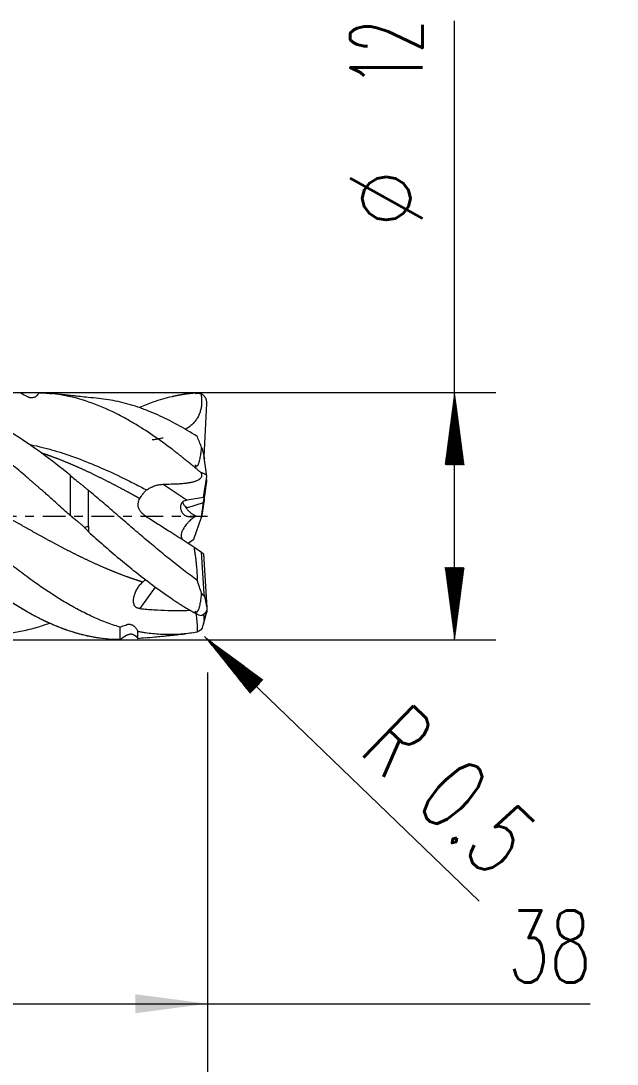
# Model space of a CAD drawing. Header units: millimetres. Extents: x -58 to 78, y -62 to 31.
# Drawn here: x 48.9 to 77.9, y -26.6 to 24.1 of the extents above; entities that cross this region are included whole.
import ezdxf

# ---------------------------------------------------------------- set-up
doc = ezdxf.new("R2010")
doc.units = ezdxf.units.MM
doc.linetypes.add('CENTER', pattern=[47.5, 22, -8.5, 8.5, -8.5])
for name, color, linetype in [('1', 4, 'Continuous'), ('2', 7, 'Continuous'), ('SK2', 7, 'Continuous'), ('SK4', 2, 'CENTER')]:
    doc.layers.add(name, color=color, linetype=linetype)
doc.styles.add('iso_b_vert', font='simplex.shx')
doc.dimstyles.get("Standard").update_dxf_attribs({"dimtxt": 0.18, "dimasz": 0.18, "dimexe": 0.18, "dimexo": 0.0625, "dimgap": 0.09, "dimtad": 1, "dimzin": 0, "dimdsep": 52, "dimtxsty": 'Standard', "dimcen": 0.09, "dimadec": 0, "dimazin": 0, "dimtfac": 1, "dimtdec": 4, "dimtofl": 0, "dimtmove": 0, "dimatfit": 3, "dimfxl": 1, "dimtolj": 1, "dimtzin": 0, "dimarcsym": 0})

# ---------------------------------------------------------------- blocks, each defined once
blk = doc.blocks.new('_U0')
at = {"layer": 'SK2', "lineweight": 13}
for p, q in [((0, -1.5875), (0, -47.181455)), ((58, -7.6375), (58, -47.181455)), ((58, -45.181455), (0, -45.181455))]:
    blk.add_line(p, q, dxfattribs=at)
at = {"layer": 'SK2', "lineweight": 18}
for points in [[(0, -45.181455), (3.499998, -44.720671), (3.500002, -45.642239)], [(58, -45.181455), (54.500002, -45.642239), (54.499998, -44.720671)]]:
    blk.add_solid(points, dxfattribs=at)
at = {"layer": 'SK2', "lineweight": 18, "insert": (27.095034, -44.148822), "char_height": 3.5, "attachment_point": 7, "line_spacing_factor": 1.084337, "style": 'iso_b_vert'}
blk.add_mtext('\\W0.6740;58', dxfattribs=at)
blk = doc.blocks.new('_U1')
at = {"layer": '2', "lineweight": 13}
for p, q in [((20, -7.6375), (20, -25.681455)), ((58, -7.6375), (58, -25.681455)), ((20, -23.681455), (76.585881, -23.681455))]:
    blk.add_line(p, q, dxfattribs=at)
at = {"layer": '2', "lineweight": 18}
for points in [[(20, -23.681455), (23.499998, -23.220671), (23.500002, -24.142239)], [(58, -23.681455), (54.500002, -24.142239), (54.499998, -23.220671)]]:
    blk.add_solid(points, dxfattribs=at)
at = {"layer": '2', "lineweight": 18, "insert": (72.590449, -22.648822), "char_height": 3.5, "attachment_point": 7, "line_spacing_factor": 1.084337, "style": 'iso_b_vert'}
blk.add_mtext('\\W0.6740;38', dxfattribs=at)
blk = doc.blocks.new('_U2')
at = {"layer": 'SK2', "lineweight": 13}
for p, q in [((3.997679, -7.2875), (3.997679, -40.181455)), ((58, -7.6375), (58, -40.181455)), ((58, -38.181455), (3.997679, -38.181455))]:
    blk.add_line(p, q, dxfattribs=at)
at = {"layer": 'SK2', "lineweight": 18}
for points in [[(3.997679, -38.181455), (7.497677, -37.720671), (7.497681, -38.642239)], [(58, -38.181455), (54.500002, -38.642239), (54.499998, -37.720671)]]:
    blk.add_solid(points, dxfattribs=at)
at = {"layer": 'SK2', "lineweight": 18, "insert": (28.909607, -37.148822), "char_height": 3.5, "attachment_point": 7, "line_spacing_factor": 1.084337, "style": 'iso_b_vert'}
blk.add_mtext('\\W0.7167;54', dxfattribs=at)

msp = doc.modelspace()

# ---------------------------------------------------------------- hatches: boundary and pattern name
at = {"layer": '2', "lineweight": 13}
h = msp.add_hatch(dxfattribs=at)
h.set_pattern_fill('ANSI31', color=256, scale=0.0062, style=0)
h.paths.add_polyline_path([(70, 6), (70.461, 2.5), (69.539, 2.5)])
h = msp.add_hatch(dxfattribs=at)
h.set_pattern_fill('ANSI31', color=256, scale=0.0062, style=0)
h.paths.add_polyline_path([(70, -6), (69.539, -2.5), (70.461, -2.5)])
at = {"layer": 'SK2', "lineweight": 13}
h = msp.add_hatch(dxfattribs=at)
h.set_pattern_fill('ANSI31', color=256, scale=0.0062, style=0)
h.paths.add_polyline_path([(57.86, -5.847), (60.7, -7.944), (60.061, -8.607)])

# ---------------------------------------------------------------- linework, layer by layer
at = {"layer": '1', "lineweight": 18}
for p, q in [((57.835, 2.886), (57.972, 5.468)), ((57.804, 0.656), (57.972, 1.73)), ((57.809, 0.91), (57.972, 1.924)), ((57.809, 0.91), (57.009, 0.781)), ((57.04, 0.413), (57.804, 0.656)), ((57.845, 0.77), (57.717, -0.046)), ((57.717, -0.046), (57.804, 0.656)), ((57.345, -1.124), (57.717, -0.046)), ((57.345, -1.493), (57.717, -1.754)), ((57.717, -1.754), (57.804, -1.827)), ((57.845, -3.767), (57.717, -1.754)), ((57.804, -1.827), (57.972, -4.452)), ((57.968, -4.499), (57.972, -4.569)), ((57.845, -4.968), (57.831, -4.746))]:
    msp.add_line(p, q, dxfattribs=at)
at = {"layer": '1', "lineweight": 13}
for p, q in [((55.855, 1.546), (57.009, 0.781)), ((56.925, 0.47), (57.04, 0.413)), ((55.466, -3.456), (54.718, -4.491))]:
    msp.add_line(p, q, dxfattribs=at)
at = {"layer": '1', "lineweight": 18}
msp.add_ellipse((57.24, -0.329), major_axis=(0.278, -1.1), ratio=0.693294, start_param=3.080091, end_param=-3.053597, dxfattribs=at)
for points, degree, knots in [([(51.341, 1.985), (50.874, 2.363), (50.412, 2.723), (49.49, 3.398), (49.029, 3.713), (48.449, 4.073), (48.333, 4.143), (48.158, 4.246), (48.1, 4.28), (47.983, 4.347), (47.925, 4.38), (47.633, 4.541), (47.401, 4.662), (46.938, 4.885), (46.707, 4.988), (46.246, 5.174), (46.016, 5.258), (45.67, 5.37), (45.554, 5.405), (45.323, 5.47), (45.207, 5.501), (44.975, 5.556), (44.859, 5.582), (44.684, 5.616), (44.626, 5.627), (44.509, 5.647), (44.451, 5.657), (44.276, 5.683), (44.159, 5.698), (44.028, 5.712), (44.013, 5.713), (43.998, 5.715)], 3, [0, 0, 0, 0, 0.1893, 0.1893, 0.3786, 0.3786, 0.425925, 0.425925, 0.449587, 0.449587, 0.47325, 0.47325, 0.567899, 0.567899, 0.662549, 0.662549, 0.757199, 0.757199, 0.804524, 0.804524, 0.851849, 0.851849, 0.899174, 0.899174, 0.922837, 0.922837, 0.946499, 0.946499, 0.993824, 0.993824, 1, 1, 1, 1]), ([(49.616, 5.785), (49.589, 5.772), (49.56, 5.762), (49.517, 5.752), (49.503, 5.749), (49.474, 5.745), (49.459, 5.745), (49.429, 5.745), (49.414, 5.746), (49.385, 5.75), (49.356, 5.756), (49.328, 5.766), (49.307, 5.776), (49.3, 5.779), (49.286, 5.787), (49.279, 5.79), (49.162, 5.853), (49.051, 5.912), (48.941, 5.968)], 3, [0, 0, 0, 0, 0.125, 0.125, 0.1875, 0.1875, 0.25, 0.25, 0.3125, 0.3125, 0.375, 0.4375, 0.4375, 0.46875, 0.46875, 0.5, 0.5, 1, 1, 1, 1]), ([(49.616, 5.785), (49.637, 5.796), (49.658, 5.808), (49.697, 5.836), (49.715, 5.851), (49.742, 5.878), (49.75, 5.887), (49.766, 5.907), (49.774, 5.917), (49.796, 5.949), (49.809, 5.972), (49.819, 5.997)], 3, [0, 0, 0, 0, 0.25, 0.25, 0.5, 0.5, 0.625, 0.625, 0.75, 0.75, 1, 1, 1, 1]), ([(49.819, 5.997), (49.833, 5.997), (49.861, 5.996), (49.904, 5.995), (49.948, 5.993), (49.994, 5.991), (50.041, 5.988), (50.089, 5.986), (50.138, 5.982), (50.189, 5.979), (50.241, 5.975), (50.294, 5.97), (50.349, 5.965), (50.404, 5.959), (50.442, 5.955), (50.461, 5.953)], 3, [0, 0, 0, 0, 0.064934, 0.131867, 0.200797, 0.271726, 0.344653, 0.419578, 0.496501, 0.575422, 0.656341, 0.739259, 0.824174, 0.911088, 1, 1, 1, 1]), ([(52.733, 5.714), (52.557, 5.731), (52.255, 5.762), (51.873, 5.802), (51.607, 5.83), (51.388, 5.853), (51.149, 5.879), (50.819, 5.914), (50.57, 5.941), (50.419, 5.958)], 3, [0, 0, 0, 0, 0.227808, 0.391989, 0.494902, 0.572724, 0.676602, 0.804628, 1, 1, 1, 1]), ([(53.696, 4.915), (53.265, 5.138), (52.835, 5.329), (51.973, 5.643), (51.542, 5.766), (51.112, 5.852)], 3, [0, 0, 0, 0, 0.5, 0.5, 1, 1, 1, 1]), ([(57.501, 3.866), (57.18, 4.072), (56.861, 4.263), (56.224, 4.613), (55.905, 4.773), (55.426, 4.987), (55.266, 5.055), (55.025, 5.15), (54.905, 5.195), (54.784, 5.239), (54.703, 5.267), (54.663, 5.281), (54.461, 5.349), (54.3, 5.399), (53.98, 5.489), (53.82, 5.529), (53.346, 5.633), (53.033, 5.684), (52.719, 5.715)], 3, [0, 0, 0, 0, 0.200622, 0.200622, 0.401244, 0.401244, 0.501555, 0.501555, 0.55171, 0.576788, 0.576788, 0.601866, 0.601866, 0.702177, 0.702177, 0.802488, 0.802488, 1, 1, 1, 1]), ([(56.283, 5.802), (55.972, 5.731), (55.661, 5.64), (55.133, 5.456), (54.917, 5.372), (54.7, 5.279)], 3, [0, 0, 0, 0, 0.589536, 0.589536, 1, 1, 1, 1]), ([(57.422, 5.977), (57.414, 5.977), (57.398, 5.975), (57.373, 5.973), (57.347, 5.971), (57.322, 5.969), (57.295, 5.966), (57.268, 5.964), (57.241, 5.961), (57.213, 5.958), (57.185, 5.955), (57.156, 5.952), (57.127, 5.948), (57.097, 5.945), (57.067, 5.941), (57.037, 5.937), (57.006, 5.933), (56.974, 5.929), (56.942, 5.924), (56.909, 5.92), (56.876, 5.915), (56.843, 5.91), (56.809, 5.904), (56.774, 5.899), (56.739, 5.893), (56.704, 5.887), (56.668, 5.881), (56.632, 5.874), (56.595, 5.867), (56.557, 5.86), (56.52, 5.853), (56.481, 5.845), (56.443, 5.837), (56.403, 5.829), (56.364, 5.82), (56.323, 5.811), (56.297, 5.805), (56.283, 5.802)], 3, [0, 0, 0, 0, 0.02145, 0.043319, 0.065606, 0.088313, 0.111438, 0.134983, 0.158946, 0.183328, 0.208129, 0.233349, 0.258988, 0.285046, 0.311523, 0.338418, 0.365733, 0.393467, 0.421619, 0.45019, 0.479181, 0.50859, 0.538418, 0.568665, 0.599331, 0.630416, 0.66192, 0.693843, 0.726184, 0.758945, 0.792125, 0.825723, 0.859741, 0.894177, 0.929032, 0.964307, 1, 1, 1, 1]), ([(57.69, 5.943), (57.7, 5.878), (57.707, 5.812), (57.716, 5.679), (57.718, 5.613), (57.716, 5.513), (57.715, 5.48), (57.711, 5.413), (57.707, 5.38), (57.695, 5.281), (57.683, 5.215), (57.651, 5.087), (57.631, 5.024), (57.599, 4.946), (57.593, 4.931), (57.579, 4.9), (57.558, 4.855), (57.503, 4.753), (57.447, 4.671), (57.385, 4.593), (57.364, 4.568), (57.319, 4.518), (57.296, 4.494), (57.224, 4.424), (57.174, 4.381), (57.07, 4.3), (57.016, 4.262), (56.951, 4.221), (56.942, 4.215), (56.933, 4.209)], 3, [0, 0, 0, 0, 0.098403, 0.098403, 0.196807, 0.196807, 0.246009, 0.246009, 0.29521, 0.29521, 0.393614, 0.393614, 0.492017, 0.492017, 0.516618, 0.516618, 0.541219, 0.590421, 0.688824, 0.688824, 0.738026, 0.738026, 0.787227, 0.787227, 0.885631, 0.885631, 0.984034, 0.984034, 1, 1, 1, 1]), ([(57.422, 5.964), (57.425, 5.964), (57.427, 5.964), (57.431, 5.965), (57.434, 5.965), (57.44, 5.966), (57.444, 5.966), (57.448, 5.967)], 3, [0, 0, 0, 0, 0.267418, 0.267418, 0.534836, 0.534836, 1, 1, 1, 1]), ([(57.448, 5.967), (57.489, 5.971), (57.529, 5.972), (57.61, 5.965), (57.65, 5.957), (57.69, 5.943)], 3, [0, 0, 0, 0, 0.5, 0.5, 1, 1, 1, 1]), ([(57.973, 5.485), (57.974, 5.533), (57.968, 5.58), (57.952, 5.638), (57.949, 5.649), (57.941, 5.671), (57.936, 5.682), (57.922, 5.715), (57.911, 5.736), (57.887, 5.776), (57.872, 5.796), (57.842, 5.832), (57.826, 5.849), (57.799, 5.873), (57.79, 5.88), (57.772, 5.895), (57.762, 5.902), (57.732, 5.922), (57.712, 5.933), (57.69, 5.943)], 3, [0, 0, 0, 0, 0.25, 0.25, 0.3125, 0.3125, 0.375, 0.375, 0.5, 0.5, 0.625, 0.625, 0.75, 0.75, 0.8125, 0.8125, 0.875, 0.875, 1, 1, 1, 1]), ([(50.461, 0.817), (50.432, 0.842), (50.375, 0.893), (50.292, 0.967), (50.211, 1.039), (50.133, 1.108), (50.058, 1.174), (49.987, 1.237), (49.918, 1.298), (49.852, 1.355), (49.79, 1.41), (49.73, 1.463), (49.673, 1.512), (49.619, 1.559), (49.568, 1.603), (49.521, 1.644), (49.476, 1.683), (49.434, 1.719), (49.395, 1.753), (49.36, 1.783), (49.327, 1.812), (49.297, 1.837), (49.27, 1.86), (49.246, 1.881), (49.226, 1.898), (49.208, 1.914), (49.193, 1.926), (49.181, 1.936), (49.172, 1.944), (49.166, 1.949), (49.055, 2.044), (48.836, 2.229), (48.509, 2.5), (48.182, 2.764), (47.949, 2.948), (47.81, 3.056), (47.766, 3.09), (47.721, 3.125), (47.676, 3.159), (47.631, 3.193), (47.586, 3.227), (47.541, 3.261), (47.497, 3.295), (47.452, 3.329), (47.407, 3.362), (47.362, 3.396), (47.317, 3.429), (47.272, 3.462), (47.228, 3.495), (47.183, 3.528), (47.138, 3.56), (47.093, 3.593), (47.048, 3.625), (47.003, 3.657), (46.959, 3.689), (46.914, 3.721), (46.869, 3.752), (46.824, 3.784), (46.779, 3.815), (46.734, 3.846), (46.69, 3.877), (46.645, 3.908), (46.6, 3.938), (46.555, 3.968), (46.51, 3.999), (46.465, 4.029), (46.42, 4.058), (46.376, 4.088), (46.331, 4.118), (46.286, 4.147), (46.241, 4.176), (46.196, 4.205), (46.151, 4.233), (46.107, 4.262), (46.062, 4.29), (46.017, 4.318), (45.972, 4.346), (45.927, 4.374), (45.882, 4.402), (45.838, 4.429), (45.793, 4.456), (45.748, 4.483), (45.703, 4.51), (45.658, 4.536), (45.613, 4.563), (45.569, 4.589), (45.524, 4.615), (45.479, 4.64), (45.434, 4.666), (45.389, 4.691), (45.344, 4.716), (45.3, 4.741), (45.27, 4.757), (45.255, 4.766)], 3, [0, 0, 0, 0, 0.016654, 0.032732, 0.048235, 0.063163, 0.077516, 0.091293, 0.104495, 0.117122, 0.129174, 0.14065, 0.151551, 0.161877, 0.171628, 0.180803, 0.189403, 0.197428, 0.204878, 0.211752, 0.218052, 0.223776, 0.228924, 0.233498, 0.237496, 0.240919, 0.243767, 0.24604, 0.247737, 0.248859, 0.249406, 0.312198, 0.374978, 0.437746, 0.500501, 0.509113, 0.517724, 0.526336, 0.534948, 0.543559, 0.552171, 0.560782, 0.569394, 0.578006, 0.586617, 0.595229, 0.603841, 0.612453, 0.621064, 0.629676, 0.638288, 0.6469, 0.655511, 0.664123, 0.672735, 0.681347, 0.689959, 0.698571, 0.707183, 0.715795, 0.724407, 0.733019, 0.741631, 0.750243, 0.758855, 0.767467, 0.776079, 0.784691, 0.793303, 0.801915, 0.810527, 0.81914, 0.827752, 0.836364, 0.844976, 0.853589, 0.862201, 0.870813, 0.879425, 0.888038, 0.89665, 0.905262, 0.913875, 0.922487, 0.9311, 0.939712, 0.948325, 0.956937, 0.96555, 0.974162, 0.982775, 0.991387, 1, 1, 1, 1]), ([(56.283, 3.247), (55.972, 3.483), (55.661, 3.707), (55.039, 4.132), (54.728, 4.331), (54.417, 4.515)], 3, [0, 0, 0, 0, 0.5, 0.5, 1, 1, 1, 1]), ([(55.312, 3.718), (55.319, 3.718), (55.326, 3.719), (55.349, 3.72), (55.394, 3.724), (55.44, 3.73), (55.534, 3.744), (55.597, 3.755), (55.726, 3.781), (55.79, 3.795), (55.855, 3.809)], 3, [0, 0, 0, 0, 0.041123, 0.041123, 0.128294, 0.302635, 0.302635, 0.651318, 0.651318, 1, 1, 1, 1]), ([(41.869, 3.093), (41.925, 3.074), (42.054, 3.031), (42.256, 2.961), (42.566, 2.848), (42.986, 2.685), (43.422, 2.503), (43.895, 2.294), (44.367, 2.073), (44.84, 1.842), (45.276, 1.621), (45.748, 1.373), (46.221, 1.118), (46.693, 0.858), (47.166, 0.593), (47.638, 0.326), (48.111, 0.056), (48.547, -0.192), (49.019, -0.461), (49.492, -0.727), (49.964, -0.99), (50.4, -1.228), (50.873, -1.48), (51.345, -1.724), (51.781, -1.942), (52.254, -2.169), (52.763, -2.401), (53.235, -2.604), (53.671, -2.78), (54.106, -2.942), (54.432, -3.055), (54.649, -3.126), (54.793, -3.171), (54.864, -3.193)], 5, [0, 0, 0, 0, 0, 0, 0.02165, 0.049617, 0.077585, 0.119536, 0.161488, 0.189456, 0.231407, 0.259375, 0.301326, 0.329294, 0.371245, 0.413197, 0.441165, 0.483116, 0.511084, 0.553035, 0.581003, 0.622954, 0.664906, 0.692873, 0.720841, 0.762793, 0.804744, 0.832712, 0.874663, 0.916615, 0.944582, 0.97255, 1, 1, 1, 1, 1, 1]), ([(49.357, 3.485), (49.383, 3.48), (49.409, 3.475), (49.622, 3.43), (49.81, 3.387), (50.093, 3.316), (50.187, 3.291), (50.375, 3.239), (50.469, 3.213), (51.313, 2.965), (52.054, 2.687), (53.169, 2.203), (53.541, 2.03), (54.101, 1.757), (54.381, 1.617), (54.663, 1.472), (54.852, 1.374), (54.946, 1.325), (55.04, 1.275)], 3, [0, 0, 0, 0, 0.013612, 0.013612, 0.112251, 0.112251, 0.16157, 0.16157, 0.21089, 0.21089, 0.605445, 0.605445, 0.802722, 0.802722, 0.901361, 0.950681, 0.950681, 1, 1, 1, 1]), ([(49.919, 3.085), (49.928, 3.082), (50.046, 3.042), (50.237, 2.977), (50.5, 2.882), (50.873, 2.74), (51.345, 2.546), (51.781, 2.356), (52.254, 2.139), (52.763, 1.893), (53.235, 1.655), (53.671, 1.427), (54.077, 1.209), (54.374, 1.047), (54.561, 0.944), (54.676, 0.88), (54.718, 0.857)], 5, [0, 0, 0, 0, 0, 0, 0.009454, 0.123044, 0.198771, 0.274497, 0.388087, 0.501677, 0.577404, 0.690994, 0.804584, 0.88031, 0.956037, 1, 1, 1, 1, 1, 1]), ([(57.422, 2.341), (57.414, 2.348), (57.398, 2.361), (57.373, 2.382), (57.347, 2.403), (57.322, 2.424), (57.295, 2.446), (57.268, 2.468), (57.241, 2.49), (57.213, 2.513), (57.185, 2.536), (57.156, 2.56), (57.127, 2.584), (57.097, 2.608), (57.067, 2.632), (57.037, 2.657), (57.006, 2.682), (56.974, 2.707), (56.942, 2.733), (56.909, 2.759), (56.876, 2.786), (56.843, 2.812), (56.809, 2.839), (56.774, 2.867), (56.739, 2.894), (56.704, 2.922), (56.668, 2.95), (56.632, 2.979), (56.595, 3.007), (56.557, 3.037), (56.52, 3.066), (56.481, 3.095), (56.443, 3.125), (56.403, 3.155), (56.364, 3.186), (56.323, 3.216), (56.297, 3.237), (56.283, 3.247)], 3, [0, 0, 0, 0, 0.02145, 0.043319, 0.065606, 0.088313, 0.111438, 0.134983, 0.158946, 0.183328, 0.208129, 0.233349, 0.258988, 0.285046, 0.311523, 0.338418, 0.365733, 0.393467, 0.421619, 0.45019, 0.479181, 0.50859, 0.538418, 0.568665, 0.599331, 0.630416, 0.66192, 0.693843, 0.726184, 0.758945, 0.792125, 0.825723, 0.859741, 0.894177, 0.929032, 0.964307, 1, 1, 1, 1]), ([(57.427, 2.464), (57.432, 2.459), (57.437, 2.455), (57.447, 2.448), (57.452, 2.444), (57.464, 2.438), (57.47, 2.436), (57.48, 2.435), (57.484, 2.435), (57.49, 2.435), (57.493, 2.436), (57.502, 2.439), (57.508, 2.442), (57.518, 2.449), (57.522, 2.453), (57.53, 2.461), (57.533, 2.466), (57.539, 2.475), (57.542, 2.48), (57.551, 2.495), (57.556, 2.505), (57.565, 2.525), (57.569, 2.535), (57.581, 2.566), (57.587, 2.586), (57.6, 2.628), (57.606, 2.649), (57.617, 2.69), (57.622, 2.711), (57.636, 2.773), (57.644, 2.815), (57.668, 2.938), (57.681, 3.019), (57.702, 3.178), (57.71, 3.257), (57.716, 3.334)], 3, [0, 0, 0, 0, 0.015625, 0.015625, 0.03125, 0.03125, 0.046875, 0.046875, 0.054687, 0.054687, 0.0625, 0.0625, 0.078125, 0.078125, 0.09375, 0.09375, 0.109375, 0.109375, 0.125, 0.125, 0.15625, 0.15625, 0.1875, 0.1875, 0.25, 0.25, 0.3125, 0.3125, 0.375, 0.375, 0.5, 0.5, 0.75, 0.75, 1, 1, 1, 1]), ([(57.716, 3.334), (57.729, 3.289), (57.742, 3.243), (57.767, 3.152), (57.78, 3.107), (57.798, 3.037), (57.804, 3.014), (57.813, 2.979), (57.816, 2.967), (57.822, 2.944), (57.825, 2.933), (57.83, 2.909), (57.833, 2.898), (57.838, 2.875), (57.84, 2.864), (57.843, 2.848), (57.844, 2.842), (57.846, 2.832), (57.847, 2.827), (57.848, 2.818), (57.849, 2.813), (57.85, 2.805), (57.85, 2.801), (57.85, 2.798)], 3, [0, 0, 0, 0, 0.25, 0.25, 0.5, 0.5, 0.625, 0.625, 0.6875, 0.6875, 0.75, 0.75, 0.8125, 0.8125, 0.875, 0.875, 0.90625, 0.90625, 0.9375, 0.9375, 0.96875, 0.96875, 1, 1, 1, 1]), ([(53.742, -5.388), (53.51, -5.318), (53.279, -5.238), (52.817, -5.06), (52.587, -4.962), (52.124, -4.748), (51.892, -4.631), (51.601, -4.475), (51.542, -4.443), (51.425, -4.378), (51.367, -4.345), (51.192, -4.245), (51.075, -4.176), (50.494, -3.825), (50.033, -3.516), (49.341, -3.019), (49.111, -2.847), (48.648, -2.494), (48.416, -2.312), (48.125, -2.078), (48.066, -2.031), (47.95, -1.936), (47.891, -1.889), (47.716, -1.745), (47.6, -1.649), (47.251, -1.359), (47.02, -1.164), (46.327, -0.574), (45.867, -0.176), (45.173, 0.423), (44.941, 0.623), (44.65, 0.872), (44.591, 0.922), (44.475, 1.021), (44.416, 1.071), (44.241, 1.219), (44.125, 1.317), (43.951, 1.463), (43.893, 1.511), (43.777, 1.607), (43.719, 1.655), (43.545, 1.798), (43.43, 1.893), (43.084, 2.173), (42.853, 2.357), (42.622, 2.536)], 3, [0, 0, 0, 0, 0.0625, 0.0625, 0.125, 0.125, 0.1875, 0.1875, 0.203125, 0.203125, 0.21875, 0.21875, 0.25, 0.25, 0.375, 0.375, 0.4375, 0.4375, 0.5, 0.5, 0.515625, 0.515625, 0.53125, 0.53125, 0.5625, 0.5625, 0.625, 0.625, 0.75, 0.75, 0.8125, 0.8125, 0.828125, 0.828125, 0.84375, 0.84375, 0.875, 0.875, 0.890625, 0.890625, 0.90625, 0.90625, 0.9375, 0.9375, 1, 1, 1, 1]), ([(57.69, 2.106), (57.7, 2.083), (57.707, 2.061), (57.716, 2.016), (57.718, 1.993), (57.716, 1.96), (57.715, 1.949), (57.711, 1.927), (57.707, 1.916), (57.695, 1.884), (57.683, 1.864), (57.651, 1.823), (57.631, 1.804), (57.599, 1.781), (57.593, 1.776), (57.579, 1.767), (57.558, 1.754), (57.503, 1.724), (57.447, 1.701), (57.385, 1.681), (57.364, 1.674), (57.319, 1.661), (57.296, 1.655), (57.224, 1.638), (57.174, 1.627), (57.07, 1.609), (57.016, 1.601), (56.904, 1.586), (56.847, 1.58), (56.729, 1.569), (56.669, 1.565), (56.487, 1.553), (56.364, 1.549), (56.112, 1.544), (55.985, 1.544), (55.855, 1.546)], 3, [0, 0, 0, 0, 0.0625, 0.0625, 0.125, 0.125, 0.15625, 0.15625, 0.1875, 0.1875, 0.25, 0.25, 0.3125, 0.3125, 0.328125, 0.328125, 0.34375, 0.375, 0.4375, 0.4375, 0.46875, 0.46875, 0.5, 0.5, 0.5625, 0.5625, 0.625, 0.625, 0.6875, 0.6875, 0.75, 0.75, 0.875, 0.875, 1, 1, 1, 1]), ([(57.401, 2.488), (57.403, 2.486), (57.406, 2.484), (57.41, 2.48), (57.412, 2.478), (57.419, 2.472), (57.423, 2.468), (57.427, 2.464)], 3, [0, 0, 0, 0, 0.250958, 0.250958, 0.501915, 0.501915, 1, 1, 1, 1]), ([(57.422, 2.338), (57.425, 2.336), (57.427, 2.334), (57.431, 2.33), (57.434, 2.328), (57.44, 2.323), (57.444, 2.32), (57.448, 2.317)], 3, [0, 0, 0, 0, 0.267418, 0.267418, 0.534836, 0.534836, 1, 1, 1, 1]), ([(57.448, 2.317), (57.489, 2.283), (57.529, 2.249), (57.61, 2.179), (57.65, 2.143), (57.69, 2.106)], 3, [0, 0, 0, 0, 0.5, 0.5, 1, 1, 1, 1]), ([(57.973, 1.93), (57.974, 1.945), (57.968, 1.962), (57.952, 1.982), (57.949, 1.986), (57.941, 1.994), (57.936, 1.998), (57.922, 2.01), (57.911, 2.018), (57.887, 2.034), (57.872, 2.042), (57.842, 2.056), (57.826, 2.063), (57.799, 2.073), (57.79, 2.077), (57.772, 2.083), (57.762, 2.086), (57.732, 2.095), (57.712, 2.101), (57.69, 2.106)], 3, [0, 0, 0, 0, 0.25, 0.25, 0.3125, 0.3125, 0.375, 0.375, 0.5, 0.5, 0.625, 0.625, 0.75, 0.75, 0.8125, 0.8125, 0.875, 0.875, 1, 1, 1, 1]), ([(51.341, 1.985), (51.418, 1.915), (51.496, 1.847), (51.613, 1.748), (51.653, 1.715), (51.697, 1.679), (51.702, 1.675), (51.712, 1.667), (51.727, 1.655), (51.743, 1.643), (51.774, 1.618), (51.795, 1.601), (51.828, 1.576), (51.839, 1.567), (51.86, 1.55), (51.871, 1.542), (51.902, 1.517), (51.923, 1.5), (51.953, 1.476), (51.963, 1.468), (51.982, 1.453), (51.992, 1.445), (52.021, 1.421), (52.039, 1.406), (52.074, 1.378), (52.091, 1.364), (52.123, 1.337), (52.139, 1.324), (52.167, 1.301), (52.18, 1.29), (52.198, 1.275), (52.203, 1.271), (52.213, 1.263), (52.218, 1.259), (52.223, 1.255)], 3, [0, 0, 0, 0, 0.25, 0.25, 0.375, 0.375, 0.390625, 0.390625, 0.40625, 0.4375, 0.4375, 0.5, 0.5, 0.53125, 0.53125, 0.5625, 0.5625, 0.625, 0.625, 0.65625, 0.65625, 0.6875, 0.6875, 0.75, 0.75, 0.8125, 0.8125, 0.875, 0.875, 0.9375, 0.9375, 0.96875, 0.96875, 1, 1, 1, 1]), ([(51.341, 1.985), (51.341, 1.831), (51.341, 1.675), (51.341, 1.436), (51.341, 1.356), (51.341, 1.194), (51.341, 1.112), (51.341, 0.866), (51.341, 0.701), (51.341, 0.366), (51.341, 0.198), (51.341, 0.027)], 3, [0, 0, 0, 0, 0.25, 0.25, 0.375, 0.375, 0.5, 0.5, 0.75, 0.75, 1, 1, 1, 1]), ([(55.04, 1.275), (55.098, 1.311), (55.16, 1.347), (55.241, 1.388), (55.258, 1.397), (55.291, 1.412), (55.341, 1.435), (55.392, 1.456), (55.461, 1.481), (55.496, 1.492), (55.549, 1.507), (55.567, 1.512), (55.603, 1.52), (55.621, 1.524), (55.711, 1.54), (55.783, 1.547), (55.855, 1.546)], 3, [0, 0, 0, 0, 0.25, 0.25, 0.3125, 0.3125, 0.375, 0.5, 0.5, 0.625, 0.625, 0.6875, 0.6875, 0.75, 0.75, 1, 1, 1, 1]), ([(57.973, 1.736), (57.974, 1.752), (57.968, 1.767), (57.954, 1.783), (57.953, 1.784), (57.951, 1.786)], 3, [0, 0, 0, 0, 0.899832, 0.899832, 1, 1, 1, 1]), ([(52.22, -0.483), (52.22, -0.335), (52.22, -0.187), (52.22, 0.034), (52.221, 0.107), (52.221, 0.254), (52.221, 0.327), (52.222, 0.69), (52.222, 0.975), (52.223, 1.255)], 3, [0, 0, 0, 0, 0.25, 0.25, 0.375, 0.375, 0.5, 0.5, 1, 1, 1, 1]), ([(57.501, -3.115), (57.28, -2.956), (57.061, -2.791), (56.622, -2.454), (56.403, -2.281), (55.964, -1.929), (55.745, -1.749), (55.305, -1.383), (55.085, -1.197), (54.752, -0.915), (54.641, -0.82), (54.42, -0.63), (54.309, -0.535), (53.978, -0.25), (53.758, -0.06), (53.319, 0.318), (53.1, 0.507), (52.662, 0.883), (52.442, 1.07), (52.223, 1.255)], 3, [0, 0, 0, 0, 0.125, 0.125, 0.25, 0.25, 0.375, 0.375, 0.5, 0.5, 0.5625, 0.5625, 0.625, 0.625, 0.75, 0.75, 0.875, 0.875, 1, 1, 1, 1]), ([(54.718, 0.857), (54.737, 0.892), (54.758, 0.927), (54.804, 0.997), (54.829, 1.032), (54.863, 1.077), (54.87, 1.086), (54.884, 1.103), (54.891, 1.112), (54.913, 1.139), (54.928, 1.156), (54.974, 1.208), (55.006, 1.242), (55.04, 1.275)], 3, [0, 0, 0, 0, 0.25, 0.25, 0.5, 0.5, 0.5625, 0.5625, 0.625, 0.625, 0.75, 0.75, 1, 1, 1, 1]), ([(55.024, -0.011), (54.982, 0.015), (54.942, 0.044), (54.885, 0.09), (54.866, 0.105), (54.84, 0.13), (54.831, 0.139), (54.814, 0.156), (54.806, 0.164), (54.765, 0.208), (54.737, 0.244), (54.702, 0.301), (54.691, 0.32), (54.672, 0.359), (54.656, 0.399), (54.646, 0.438), (54.64, 0.468), (54.638, 0.478), (54.635, 0.498), (54.634, 0.508), (54.631, 0.557), (54.633, 0.595), (54.642, 0.653), (54.646, 0.672), (54.655, 0.71), (54.661, 0.729), (54.681, 0.784), (54.698, 0.821), (54.718, 0.857)], 3, [0, 0, 0, 0, 0.125, 0.125, 0.1875, 0.1875, 0.21875, 0.21875, 0.25, 0.25, 0.375, 0.375, 0.4375, 0.4375, 0.5, 0.5625, 0.5625, 0.59375, 0.59375, 0.625, 0.625, 0.75, 0.75, 0.8125, 0.8125, 0.875, 0.875, 1, 1, 1, 1]), ([(56.896, 0.75), (56.862, 0.737), (56.833, 0.72), (56.801, 0.694), (56.795, 0.689), (56.784, 0.678), (56.778, 0.672), (56.763, 0.655), (56.754, 0.643), (56.737, 0.618), (56.73, 0.605), (56.718, 0.579), (56.713, 0.565), (56.7, 0.524), (56.695, 0.497), (56.691, 0.442), (56.692, 0.414), (56.697, 0.373), (56.699, 0.36), (56.704, 0.333), (56.708, 0.32), (56.719, 0.281), (56.729, 0.256), (56.752, 0.209), (56.765, 0.186), (56.787, 0.153), (56.795, 0.143), (56.812, 0.123), (56.821, 0.113), (56.849, 0.085), (56.869, 0.068), (56.913, 0.038), (56.936, 0.025), (56.973, 0.009), (56.986, 0.004), (57.013, -0.004), (57.027, -0.008), (57.069, -0.018), (57.129, -0.026), (57.194, -0.027), (57.245, -0.025), (57.262, -0.023), (57.298, -0.02), (57.316, -0.018), (57.372, -0.012), (57.41, -0.006), (57.449, 0)], 3, [0, 0, 0, 0, 0.0625, 0.0625, 0.078125, 0.078125, 0.09375, 0.09375, 0.125, 0.125, 0.15625, 0.15625, 0.1875, 0.1875, 0.25, 0.25, 0.3125, 0.3125, 0.34375, 0.34375, 0.375, 0.375, 0.4375, 0.4375, 0.5, 0.5, 0.53125, 0.53125, 0.5625, 0.5625, 0.625, 0.625, 0.6875, 0.6875, 0.71875, 0.71875, 0.75, 0.75, 0.8125, 0.875, 0.875, 0.90625, 0.90625, 0.9375, 0.9375, 1, 1, 1, 1]), ([(57.449, 0), (57.429, 0.008), (57.409, 0.017), (57.37, 0.036), (57.35, 0.046), (57.293, 0.079), (57.221, 0.127), (57.154, 0.184), (57.106, 0.23), (57.09, 0.246), (57.059, 0.279), (57.044, 0.296), (57.001, 0.348), (56.974, 0.384), (56.923, 0.458), (56.898, 0.496), (56.864, 0.555), (56.854, 0.575), (56.833, 0.615), (56.823, 0.635), (56.81, 0.661), (56.808, 0.667), (56.805, 0.672)], 3, [0, 0, 0, 0, 0.069999, 0.069999, 0.139997, 0.139997, 0.279994, 0.419991, 0.419991, 0.48999, 0.48999, 0.559989, 0.559989, 0.699986, 0.699986, 0.839983, 0.839983, 0.909981, 0.909981, 0.97998, 0.97998, 1, 1, 1, 1]), ([(52.016, -0.535), (51.989, -0.508), (51.96, -0.483), (51.917, -0.444), (51.903, -0.431), (51.874, -0.406), (51.859, -0.393), (51.829, -0.367), (51.814, -0.355), (51.785, -0.33), (51.756, -0.306), (51.728, -0.283), (51.707, -0.267), (51.7, -0.261), (51.686, -0.25), (51.679, -0.245), (51.617, -0.195), (51.562, -0.151), (51.451, -0.063), (51.396, -0.018), (51.341, 0.027)], 3, [0, 0, 0, 0, 0.125, 0.125, 0.1875, 0.1875, 0.25, 0.25, 0.3125, 0.3125, 0.375, 0.4375, 0.4375, 0.46875, 0.46875, 0.5, 0.5, 0.75, 0.75, 1, 1, 1, 1]), ([(57.449, 0), (57.43, 0.008), (57.411, 0.017), (57.374, 0.034), (57.356, 0.043), (57.339, 0.052)], 3, [0, 0, 0, 0, 0.50813, 0.50813, 1, 1, 1, 1]), ([(55.024, -0.011), (55.218, -0.135), (55.412, -0.259), (55.8, -0.506), (55.993, -0.629), (56.574, -1), (56.96, -1.247), (57.345, -1.493)], 3, [0, 0, 0, 0, 0.25, 0.25, 0.5, 0.5, 1, 1, 1, 1]), ([(57.449, 0), (57.43, -0.01), (57.411, -0.021), (57.373, -0.043), (57.355, -0.055), (57.301, -0.092), (57.231, -0.143), (57.168, -0.2), (57.122, -0.243), (57.107, -0.258), (57.078, -0.288), (57.064, -0.303), (57.023, -0.348), (56.997, -0.379), (56.948, -0.439), (56.926, -0.469), (56.894, -0.514), (56.884, -0.529), (56.864, -0.558), (56.855, -0.573), (56.828, -0.617), (56.813, -0.645), (56.791, -0.687), (56.785, -0.701), (56.772, -0.729), (56.766, -0.743), (56.751, -0.785), (56.742, -0.811), (56.729, -0.864), (56.725, -0.891), (56.722, -0.943), (56.722, -0.969), (56.73, -1.021), (56.737, -1.046), (56.752, -1.084), (56.758, -1.097), (56.77, -1.117), (56.775, -1.125), (56.78, -1.133)], 3, [0, 0, 0, 0, 0.036194, 0.036194, 0.072388, 0.072388, 0.144775, 0.217163, 0.217163, 0.253357, 0.253357, 0.289551, 0.289551, 0.361939, 0.361939, 0.434326, 0.434326, 0.47052, 0.47052, 0.506714, 0.506714, 0.579102, 0.579102, 0.615296, 0.615296, 0.65149, 0.65149, 0.723877, 0.723877, 0.796265, 0.796265, 0.868653, 0.868653, 0.94104, 0.94104, 0.977234, 0.977234, 1, 1, 1, 1]), ([(52.016, -0.535), (52.037, -0.555), (52.058, -0.575), (52.097, -0.614), (52.116, -0.634), (52.142, -0.663), (52.15, -0.673), (52.166, -0.691), (52.174, -0.701), (52.196, -0.728), (52.209, -0.745), (52.219, -0.762)], 3, [0, 0, 0, 0, 0.25, 0.25, 0.5, 0.5, 0.625, 0.625, 0.75, 0.75, 1, 1, 1, 1]), ([(52.219, -0.762), (52.465, -0.982), (52.711, -1.2), (53.204, -1.631), (53.45, -1.843), (53.696, -2.052)], 3, [0, 0, 0, 0, 0.5, 0.5, 1, 1, 1, 1]), ([(57.051, -1.31), (57.053, -1.309), (57.054, -1.308), (57.152, -1.247), (57.249, -1.186), (57.345, -1.124)], 3, [0, 0, 0, 0, 0.015143, 0.015143, 1, 1, 1, 1]), ([(57.345, -1.493), (57.356, -1.568), (57.367, -1.641), (57.383, -1.752), (57.388, -1.788), (57.398, -1.862), (57.403, -1.898), (57.417, -2.007), (57.426, -2.079), (57.443, -2.222), (57.451, -2.292), (57.466, -2.431), (57.472, -2.5), (57.483, -2.634), (57.488, -2.699), (57.499, -2.889), (57.503, -3.007), (57.501, -3.115)], 3, [0, 0, 0, 0, 0.125, 0.125, 0.1875, 0.1875, 0.25, 0.25, 0.375, 0.375, 0.5, 0.5, 0.625, 0.625, 0.75, 0.75, 1, 1, 1, 1]), ([(50.461, -5.257), (50.432, -5.244), (50.375, -5.219), (50.292, -5.182), (50.211, -5.145), (50.133, -5.108), (50.058, -5.073), (49.987, -5.038), (49.918, -5.004), (49.852, -4.971), (49.79, -4.939), (49.73, -4.908), (49.673, -4.879), (49.619, -4.85), (49.568, -4.823), (49.521, -4.798), (49.476, -4.773), (49.434, -4.75), (49.395, -4.729), (49.36, -4.709), (49.327, -4.691), (49.297, -4.674), (49.27, -4.659), (49.246, -4.645), (49.226, -4.633), (49.208, -4.623), (49.193, -4.615), (49.181, -4.608), (49.172, -4.603), (49.166, -4.599), (49.055, -4.535), (48.836, -4.405), (48.509, -4.199), (48.182, -3.984), (47.949, -3.824), (47.81, -3.726), (47.766, -3.694), (47.721, -3.662), (47.676, -3.63), (47.631, -3.598), (47.586, -3.566), (47.541, -3.533), (47.497, -3.5), (47.452, -3.468), (47.407, -3.435), (47.362, -3.401), (47.317, -3.368), (47.272, -3.335), (47.228, -3.301), (47.183, -3.267), (47.138, -3.233), (47.093, -3.199), (47.048, -3.165), (47.003, -3.13), (46.959, -3.096), (46.914, -3.061), (46.869, -3.027), (46.824, -2.992), (46.779, -2.957), (46.734, -2.921), (46.69, -2.886), (46.645, -2.851), (46.6, -2.815), (46.555, -2.779), (46.51, -2.743), (46.465, -2.707), (46.42, -2.671), (46.376, -2.635), (46.331, -2.599), (46.286, -2.562), (46.241, -2.526), (46.196, -2.489), (46.151, -2.452), (46.107, -2.415), (46.062, -2.378), (46.017, -2.341), (45.972, -2.304), (45.927, -2.267), (45.882, -2.229), (45.838, -2.192), (45.793, -2.154), (45.748, -2.116), (45.703, -2.078), (45.658, -2.041), (45.613, -2.003), (45.569, -1.964), (45.524, -1.926), (45.479, -1.888), (45.434, -1.85), (45.389, -1.811), (45.344, -1.773), (45.3, -1.734), (45.27, -1.708), (45.255, -1.695)], 3, [0, 0, 0, 0, 0.016654, 0.032732, 0.048235, 0.063163, 0.077516, 0.091293, 0.104495, 0.117122, 0.129174, 0.14065, 0.151551, 0.161877, 0.171628, 0.180803, 0.189403, 0.197428, 0.204878, 0.211752, 0.218052, 0.223776, 0.228924, 0.233498, 0.237496, 0.240919, 0.243767, 0.24604, 0.247737, 0.248859, 0.249406, 0.312198, 0.374978, 0.437746, 0.500501, 0.509113, 0.517724, 0.526336, 0.534948, 0.543559, 0.552171, 0.560782, 0.569394, 0.578006, 0.586617, 0.595229, 0.603841, 0.612453, 0.621064, 0.629676, 0.638288, 0.6469, 0.655511, 0.664123, 0.672735, 0.681347, 0.689959, 0.698571, 0.707183, 0.715795, 0.724407, 0.733019, 0.741631, 0.750243, 0.758855, 0.767467, 0.776079, 0.784691, 0.793303, 0.801915, 0.810527, 0.81914, 0.827752, 0.836364, 0.844976, 0.853589, 0.862201, 0.870813, 0.879425, 0.888038, 0.89665, 0.905262, 0.913875, 0.922487, 0.9311, 0.939712, 0.948325, 0.956937, 0.96555, 0.974162, 0.982775, 0.991387, 1, 1, 1, 1]), ([(56.283, -4.033), (55.972, -3.826), (55.661, -3.605), (55.039, -3.142), (54.728, -2.899), (54.417, -2.648)], 3, [0, 0, 0, 0, 0.5, 0.5, 1, 1, 1, 1]), ([(54.718, -4.491), (54.687, -4.488), (54.657, -4.483), (54.614, -4.47), (54.6, -4.464), (54.572, -4.452), (54.545, -4.438), (54.521, -4.419), (54.504, -4.404), (54.499, -4.398), (54.488, -4.387), (54.473, -4.369), (54.456, -4.342), (54.446, -4.321), (54.44, -4.306), (54.437, -4.298), (54.423, -4.26), (54.416, -4.228), (54.41, -4.178), (54.409, -4.161), (54.408, -4.127), (54.408, -4.109), (54.41, -4.058), (54.414, -4.024), (54.424, -3.957), (54.432, -3.923), (54.445, -3.872), (54.449, -3.856), (54.459, -3.822), (54.465, -3.806), (54.482, -3.757), (54.494, -3.725), (54.535, -3.631), (54.567, -3.57), (54.62, -3.482), (54.639, -3.453), (54.679, -3.396), (54.7, -3.369), (54.766, -3.289), (54.813, -3.24), (54.864, -3.193)], 3, [0, 0, 0, 0, 0.0625, 0.0625, 0.09375, 0.09375, 0.125, 0.15625, 0.15625, 0.171875, 0.171875, 0.1875, 0.21875, 0.234375, 0.234375, 0.25, 0.25, 0.3125, 0.3125, 0.34375, 0.34375, 0.375, 0.375, 0.4375, 0.4375, 0.5, 0.5, 0.53125, 0.53125, 0.5625, 0.5625, 0.625, 0.625, 0.75, 0.75, 0.8125, 0.8125, 0.875, 0.875, 1, 1, 1, 1]), ([(54.864, -3.193), (54.897, -3.164), (54.931, -3.136), (54.976, -3.104), (54.986, -3.098), (54.996, -3.091)], 3, [0, 0, 0, 0, 0.781325, 0.781325, 1, 1, 1, 1]), ([(57.422, -4.73), (57.414, -4.726), (57.398, -4.716), (57.373, -4.703), (57.347, -4.688), (57.322, -4.674), (57.295, -4.659), (57.268, -4.644), (57.241, -4.628), (57.213, -4.612), (57.185, -4.596), (57.156, -4.579), (57.127, -4.562), (57.097, -4.545), (57.067, -4.527), (57.037, -4.509), (57.006, -4.49), (56.974, -4.471), (56.942, -4.452), (56.909, -4.432), (56.876, -4.412), (56.843, -4.392), (56.809, -4.371), (56.774, -4.349), (56.739, -4.328), (56.704, -4.306), (56.668, -4.283), (56.632, -4.26), (56.595, -4.237), (56.557, -4.213), (56.52, -4.188), (56.481, -4.164), (56.443, -4.138), (56.403, -4.113), (56.364, -4.087), (56.323, -4.06), (56.297, -4.042), (56.283, -4.033)], 3, [0, 0, 0, 0, 0.02145, 0.043319, 0.065606, 0.088313, 0.111438, 0.134983, 0.158946, 0.183328, 0.208129, 0.233349, 0.258988, 0.285046, 0.311523, 0.338418, 0.365733, 0.393467, 0.421619, 0.45019, 0.479181, 0.50859, 0.538418, 0.568665, 0.599331, 0.630416, 0.66192, 0.693843, 0.726184, 0.758945, 0.792125, 0.825723, 0.859741, 0.894177, 0.929032, 0.964307, 1, 1, 1, 1]), ([(57.427, -4.628), (57.432, -4.631), (57.437, -4.633), (57.447, -4.639), (57.452, -4.641), (57.464, -4.644), (57.47, -4.645), (57.48, -4.645), (57.484, -4.645), (57.49, -4.644), (57.493, -4.643), (57.502, -4.64), (57.508, -4.636), (57.518, -4.629), (57.522, -4.625), (57.53, -4.617), (57.533, -4.613), (57.539, -4.604), (57.542, -4.599), (57.551, -4.586), (57.556, -4.577), (57.565, -4.559), (57.569, -4.549), (57.581, -4.521), (57.587, -4.502), (57.6, -4.463), (57.606, -4.444), (57.617, -4.405), (57.622, -4.386), (57.636, -4.326), (57.644, -4.286), (57.668, -4.165), (57.681, -4.083), (57.702, -3.914), (57.71, -3.829), (57.716, -3.741)], 3, [0, 0, 0, 0, 0.015625, 0.015625, 0.03125, 0.03125, 0.046875, 0.046875, 0.054687, 0.054687, 0.0625, 0.0625, 0.078125, 0.078125, 0.09375, 0.09375, 0.109375, 0.109375, 0.125, 0.125, 0.15625, 0.15625, 0.1875, 0.1875, 0.25, 0.25, 0.3125, 0.3125, 0.375, 0.375, 0.5, 0.5, 0.75, 0.75, 1, 1, 1, 1]), ([(57.716, -3.741), (57.729, -3.761), (57.742, -3.78), (57.761, -3.806), (57.767, -3.814), (57.78, -3.83), (57.786, -3.837), (57.799, -3.85), (57.805, -3.856), (57.817, -3.866), (57.822, -3.87), (57.83, -3.873), (57.833, -3.873), (57.838, -3.873), (57.84, -3.872), (57.845, -3.868), (57.846, -3.865), (57.848, -3.858), (57.849, -3.855), (57.85, -3.849), (57.85, -3.845), (57.85, -3.841)], 3, [0, 0, 0, 0, 0.25, 0.25, 0.375, 0.375, 0.5, 0.5, 0.625, 0.625, 0.75, 0.75, 0.8125, 0.8125, 0.875, 0.875, 0.9375, 0.9375, 0.96875, 0.96875, 1, 1, 1, 1]), ([(54.718, -4.491), (54.945, -4.513), (55.172, -4.532), (55.624, -4.561), (55.849, -4.572), (56.428, -4.588), (56.78, -4.586), (57.131, -4.572)], 3, [0, 0, 0, 0, 0.279574, 0.279574, 0.559147, 0.559147, 1, 1, 1, 1]), ([(57.973, -4.466), (57.974, -4.505), (57.968, -4.544), (57.952, -4.591), (57.949, -4.6), (57.941, -4.618), (57.936, -4.627), (57.922, -4.653), (57.911, -4.67), (57.887, -4.702), (57.872, -4.717), (57.842, -4.746), (57.826, -4.759), (57.799, -4.777), (57.79, -4.783), (57.772, -4.794), (57.762, -4.799), (57.732, -4.814), (57.712, -4.823), (57.69, -4.83)], 3, [0, 0, 0, 0, 0.25, 0.25, 0.3125, 0.3125, 0.375, 0.375, 0.5, 0.5, 0.625, 0.625, 0.75, 0.75, 0.8125, 0.8125, 0.875, 0.875, 1, 1, 1, 1]), ([(57.401, -4.611), (57.403, -4.612), (57.406, -4.613), (57.41, -4.616), (57.412, -4.618), (57.419, -4.622), (57.423, -4.625), (57.427, -4.628)], 3, [0, 0, 0, 0, 0.250958, 0.250958, 0.501915, 0.501915, 1, 1, 1, 1]), ([(57.422, -4.718), (57.425, -4.72), (57.427, -4.721), (57.431, -4.724), (57.434, -4.725), (57.44, -4.729), (57.444, -4.731), (57.448, -4.733)], 3, [0, 0, 0, 0, 0.267418, 0.267418, 0.534836, 0.534836, 1, 1, 1, 1]), ([(57.441, -4.73), (57.444, -4.751), (57.447, -4.772), (57.456, -4.834), (57.461, -4.876), (57.468, -4.94), (57.471, -4.962), (57.475, -5.006), (57.477, -5.028), (57.487, -5.14), (57.493, -5.233), (57.501, -5.426), (57.502, -5.527), (57.501, -5.632)], 3, [0, 0, 0, 0, 0.080002, 0.080002, 0.233335, 0.233335, 0.310001, 0.310001, 0.386668, 0.386668, 0.693334, 0.693334, 1, 1, 1, 1]), ([(57.448, -4.733), (57.489, -4.757), (57.529, -4.777), (57.61, -4.81), (57.65, -4.823), (57.69, -4.83)], 3, [0, 0, 0, 0, 0.5, 0.5, 1, 1, 1, 1]), ([(57.716, -5.499), (57.729, -5.467), (57.742, -5.434), (57.767, -5.367), (57.78, -5.332), (57.799, -5.277), (57.805, -5.258), (57.817, -5.219), (57.822, -5.199), (57.83, -5.168), (57.833, -5.157), (57.838, -5.135), (57.84, -5.124), (57.845, -5.101), (57.846, -5.089), (57.848, -5.071), (57.849, -5.065), (57.85, -5.053), (57.85, -5.047), (57.85, -5.042)], 3, [0, 0, 0, 0, 0.25, 0.25, 0.5, 0.5, 0.625, 0.625, 0.75, 0.75, 0.8125, 0.8125, 0.875, 0.875, 0.9375, 0.9375, 0.96875, 0.96875, 1, 1, 1, 1]), ([(57.973, -4.583), (57.974, -4.622), (57.968, -4.661), (57.955, -4.701), (57.955, -4.702), (57.954, -4.703)], 3, [0, 0, 0, 0, 0.970105, 0.970105, 1, 1, 1, 1]), ([(50.343, -5.204), (50.189, -5.261), (50.035, -5.314), (49.651, -5.434), (49.42, -5.497), (48.959, -5.602), (48.728, -5.645), (48.38, -5.694), (48.263, -5.708), (48.089, -5.725), (48.03, -5.73), (47.913, -5.738), (47.855, -5.742), (47.33, -5.769), (46.869, -5.749), (46.177, -5.659), (45.947, -5.619), (45.601, -5.544), (45.485, -5.516), (45.254, -5.456), (45.138, -5.424), (45.022, -5.389)], 3, [0, 0, 0, 0, 0.086937, 0.086937, 0.217374, 0.217374, 0.347812, 0.347812, 0.413031, 0.413031, 0.44564, 0.44564, 0.47825, 0.47825, 0.739125, 0.739125, 0.869562, 0.869562, 0.934781, 0.934781, 1, 1, 1, 1]), ([(53.696, -5.999), (53.265, -5.992), (52.835, -5.948), (51.973, -5.785), (51.542, -5.667), (51.112, -5.514)], 3, [0, 0, 0, 0, 0.5, 0.5, 1, 1, 1, 1]), ([(53.742, -5.388), (53.741, -5.467), (53.741, -5.538), (53.741, -5.636), (53.741, -5.667), (53.741, -5.725), (53.741, -5.753), (53.741, -5.829), (53.741, -5.873), (53.741, -5.947), (53.741, -5.977), (53.741, -6)], 3, [0, 0, 0, 0, 0.25, 0.25, 0.375, 0.375, 0.5, 0.5, 0.75, 0.75, 1, 1, 1, 1]), ([(53.742, -5.388), (53.818, -5.365), (53.896, -5.339), (54.013, -5.296), (54.053, -5.282), (54.097, -5.264), (54.102, -5.262), (54.112, -5.259), (54.127, -5.255), (54.143, -5.252), (54.174, -5.248), (54.195, -5.247), (54.227, -5.25), (54.238, -5.252), (54.26, -5.256), (54.27, -5.259), (54.302, -5.268), (54.322, -5.276), (54.352, -5.29), (54.362, -5.295), (54.382, -5.306), (54.392, -5.312), (54.42, -5.331), (54.439, -5.345), (54.474, -5.376), (54.491, -5.393), (54.523, -5.429), (54.538, -5.448), (54.567, -5.489), (54.58, -5.511), (54.597, -5.545), (54.603, -5.557), (54.613, -5.582), (54.618, -5.594), (54.622, -5.607)], 3, [0, 0, 0, 0, 0.25, 0.25, 0.375, 0.375, 0.390625, 0.390625, 0.40625, 0.4375, 0.4375, 0.5, 0.5, 0.53125, 0.53125, 0.5625, 0.5625, 0.625, 0.625, 0.65625, 0.65625, 0.6875, 0.6875, 0.75, 0.75, 0.8125, 0.8125, 0.875, 0.875, 0.9375, 0.9375, 0.96875, 0.96875, 1, 1, 1, 1]), ([(54.416, -5.764), (54.389, -5.753), (54.36, -5.745), (54.317, -5.738), (54.303, -5.737), (54.274, -5.736), (54.259, -5.736), (54.229, -5.739), (54.214, -5.741), (54.185, -5.747), (54.156, -5.755), (54.128, -5.768), (54.107, -5.779), (54.1, -5.783), (54.086, -5.792), (54.079, -5.796), (53.962, -5.868), (53.851, -5.935), (53.741, -6)], 3, [0, 0, 0, 0, 0.125, 0.125, 0.1875, 0.1875, 0.25, 0.25, 0.3125, 0.3125, 0.375, 0.4375, 0.4375, 0.46875, 0.46875, 0.5, 0.5, 1, 1, 1, 1]), ([(54.416, -5.764), (54.437, -5.772), (54.458, -5.783), (54.497, -5.807), (54.516, -5.821), (54.542, -5.845), (54.55, -5.854), (54.566, -5.872), (54.574, -5.881), (54.596, -5.911), (54.609, -5.932), (54.619, -5.956)], 3, [0, 0, 0, 0, 0.25, 0.25, 0.5, 0.5, 0.625, 0.625, 0.75, 0.75, 1, 1, 1, 1]), ([(54.619, -5.95), (54.62, -5.943), (54.62, -5.93), (54.62, -5.903), (54.62, -5.893), (54.621, -5.87), (54.621, -5.857), (54.621, -5.785), (54.622, -5.707), (54.622, -5.607)], 3, [0, 0, 0, 0, 0.25, 0.25, 0.375, 0.375, 0.5, 0.5, 1, 1, 1, 1]), ([(57.501, -5.632), (57.26, -5.676), (57.021, -5.708), (56.542, -5.748), (56.304, -5.757), (55.825, -5.752), (55.586, -5.738), (55.226, -5.702), (55.045, -5.679), (54.864, -5.65), (54.743, -5.629), (54.683, -5.618), (54.622, -5.607)], 3, [0, 0, 0, 0, 0.25, 0.25, 0.5, 0.5, 0.75, 0.75, 0.875, 0.9375, 0.9375, 1, 1, 1, 1]), ([(54.98, -5.908), (55.128, -5.896), (55.388, -5.873), (55.721, -5.838), (55.971, -5.811), (56.212, -5.787), (56.536, -5.754), (56.779, -5.729), (56.916, -5.715)], 3, [0, 0, 0, 0, 0.263717, 0.436756, 0.516518, 0.635822, 0.796314, 1, 1, 1, 1])]:
    msp.add_open_spline(points, degree=degree, knots=knots, dxfattribs=at)
for points, degree in [([(51.112, 5.852), (50.895, 5.895), (50.678, 5.929), (50.461, 5.953)], 3), ([(57.422, 5.964), (57.422, 5.968), (57.423, 5.973), (57.423, 5.977)], 3), ([(57.972, 5.468), (57.973, 5.485)], 1), ([(54.417, 4.515), (54.176, 4.658), (53.936, 4.791), (53.696, 4.915)], 3), ([(57.716, 3.334), (57.643, 3.521), (57.572, 3.698), (57.501, 3.866)], 3), ([(57.965, 1.958), (57.897, 2.434), (57.83, 2.91)], 2), ([(57.85, 2.798), (57.849, 2.793)], 1), ([(57.401, 2.488), (57.408, 2.439), (57.415, 2.391), (57.423, 2.342)], 3), ([(57.422, 2.338), (57.422, 2.339), (57.423, 2.34), (57.423, 2.341)], 3), ([(57.849, 0.794), (57.972, 1.73)], 1), ([(57.972, 1.924), (57.973, 1.93)], 1), ([(57.972, 1.73), (57.973, 1.736)], 1), ([(50.466, 0.813), (50.4, 0.872)], 1), ([(51.112, 0.233), (50.895, 0.428), (50.678, 0.623), (50.461, 0.817)], 3), ([(57.849, 0.794), (57.845, 0.77)], 1), ([(51.341, 0.027), (51.264, 0.096), (51.188, 0.165), (51.112, 0.233)], 3), ([(52.22, -0.483), (52.219, -0.576), (52.219, -0.669), (52.219, -0.762)], 3), ([(54.417, -2.648), (54.176, -2.454), (53.936, -2.255), (53.696, -2.052)], 3), ([(57.716, -3.741), (57.643, -3.542), (57.572, -3.333), (57.501, -3.115)], 3), ([(52.795, -5.93), (51.819, -5.796), (50.843, -5.504), (49.866, -5.057), (48.89, -4.479), (47.914, -3.798)], 5), ([(57.849, -3.827), (57.845, -3.767)], 1), ([(57.85, -3.841), (57.849, -3.827)], 1), ([(57.972, -4.452), (57.973, -4.466)], 1), ([(57.401, -4.611), (57.408, -4.647), (57.415, -4.683), (57.422, -4.718)], 3), ([(57.401, -4.611), (57.408, -4.651), (57.415, -4.69), (57.423, -4.729)], 3), ([(57.422, -4.718), (57.422, -4.722), (57.423, -4.726), (57.423, -4.73)], 3), ([(57.832, -5.16), (57.894, -4.929), (57.955, -4.699)], 2), ([(57.849, -5.028), (57.845, -4.968)], 1), ([(57.85, -5.042), (57.849, -5.028)], 1), ([(57.972, -4.569), (57.973, -4.583)], 1), ([(51.112, -5.514), (50.895, -5.437), (50.678, -5.351), (50.461, -5.257)], 3), ([(57.716, -5.499), (57.643, -5.558), (57.572, -5.602), (57.501, -5.632)], 3), ([(57.812, -5.236), (57.816, -5.219), (57.82, -5.203)], 2), ([(53.741, -6), (53.726, -6), (53.711, -5.999), (53.696, -5.999)], 3), ([(54.98, -5.908), (54.86, -5.927), (54.739, -5.943), (54.619, -5.956)], 3), ([(54.619, -5.95), (54.619, -5.954), (54.619, -5.956), (54.619, -5.956)], 3)]:
    msp.add_open_spline(points, degree=degree, dxfattribs=at)
at = {"layer": '1', "lineweight": 13}
for points, degree in [([(57.448, 2.317), (57.441, 2.365), (57.434, 2.414), (57.427, 2.464)], 3), ([(57.849, -3.827), (57.972, -4.452)], 1), ([(57.448, -4.733), (57.441, -4.698), (57.434, -4.663), (57.427, -4.628)], 3), ([(57.849, -5.028), (57.972, -4.569)], 1)]:
    msp.add_open_spline(points, degree=degree, dxfattribs=at)
for points, knots in [([(52.016, -0.535), (52.023, -0.534), (52.037, -0.532), (52.058, -0.53), (52.085, -0.526), (52.131, -0.517), (52.182, -0.502), (52.21, -0.489), (52.22, -0.483)], [0, 0, 0, 0, 0.07832, 0.16299, 0.24766, 0.416999, 0.755678, 1, 1, 1, 1]), ([(54.416, -5.764), (54.423, -5.766), (54.437, -5.772), (54.458, -5.781), (54.485, -5.796), (54.531, -5.827), (54.582, -5.879), (54.61, -5.928), (54.619, -5.95)], [0, 0, 0, 0, 0.078336, 0.163033, 0.24773, 0.417124, 0.755913, 1, 1, 1, 1])]:
    msp.add_open_spline(points, degree=3, knots=knots, dxfattribs=at)
at = {"layer": '2', "lineweight": 13}
for p, q in [((70, -6), (70, 24.056)), ((21.587, 6), (72, 6)), ((21.587, -6), (72, -6))]:
    msp.add_line(p, q, dxfattribs=at)
at = {"layer": 'SK2', "lineweight": 13}
msp.add_line((57.86, -5.847), (71.191, -18.692), dxfattribs=at)
at = {"layer": 'SK2', "lineweight": 18}
msp.add_line((58, -7.588), (58, -57.181), dxfattribs=at)
at = {"layer": 'SK4', "lineweight": 18, "ltscale": 0.05}
msp.add_line((-45, 0), (58, 0), dxfattribs=at)

# ---------------------------------------------------------------- texts
at = {"layer": '2', "lineweight": 18, "char_height": 3.5, "attachment_point": 7, "rotation": 90, "line_spacing_factor": 1.084337, "style": 'iso_b_vert'}
for s, insert in [('\\W0.5321;12', (68.435, 20.907)), ('%%c', (68.435, 13.935))]:
    msp.add_mtext(s, dxfattribs=dict(at, insert=insert))
at = {"layer": 'SK2', "lineweight": 18, "char_height": 3.5, "attachment_point": 7, "rotation": 316.0635, "line_spacing_factor": 1.084337, "style": 'iso_b_vert'}
for s, insert in [('\\W0.6380;R', (65.299, -11.463)), ('\\W0.7121;0.5', (67.952, -14.019))]:
    msp.add_mtext(s, dxfattribs=dict(at, insert=insert))

# ---------------------------------------------------------------- dimensions: what is measured, and where the dimension line sits
at = {"layer": '2', "lineweight": 18}
dim = msp.add_linear_dim(base=(20, -23.681), p1=(58, -6.05), p2=(20, -6.05), dimstyle='Standard', override={"dimtxt": 3.5, "dimasz": 3.5, "dimexe": 2, "dimexo": 1.5875, "dimgap": 1.75, "dimtad": 1, "dimtih": 1, "dimtoh": 0, "dimdec": 2, "dimlfac": 1, "dimzin": 8, "dimdsep": 46, "dimlunit": 2, "dimpost": '<>', "dimtxsty": 'iso_b_vert', "dimsah": 1, "dimse1": 0, "dimse2": 0, "dimsd1": 0, "dimsd2": 0, "dimclrd": 2, "dimclre": 2, "dimclrt": 2, "dimtol": 0, "dimtm": -0.1, "dimtfac": 1, "dimtdec": 2, "dimtofl": 1, "dimtmove": 0, "dimtzin": 8, "dimlwd": 13, "dimlwe": 13}, dxfattribs=at)
dim.commit()
dim.dimension.update_dxf_attribs({"geometry": '_U1', "text_midpoint": (74.495, -23.681)})
at = {"layer": 'SK2', "lineweight": 18}
for base, p2, picture, middle in [((0, -45.181), (0, 0), '_U0', (29, -45.181)), ((3.998, -38.181), (3.998, -5.7), '_U2', (30.999, -38.181))]:
    dim = msp.add_linear_dim(base=base, p1=(58, -6.05), p2=p2, dimstyle='Standard', override={"dimtxt": 3.5, "dimasz": 3.5, "dimexe": 2, "dimexo": 1.5875, "dimgap": 1.75, "dimtad": 1, "dimtih": 1, "dimtoh": 0, "dimdec": 2, "dimlfac": 1, "dimzin": 8, "dimdsep": 46, "dimlunit": 2, "dimpost": '<>', "dimtxsty": 'iso_b_vert', "dimsah": 1, "dimse1": 0, "dimse2": 0, "dimsd1": 0, "dimsd2": 0, "dimclrd": 2, "dimclre": 2, "dimclrt": 2, "dimtol": 0, "dimtm": -0.1, "dimtfac": 1, "dimtdec": 2, "dimtofl": 1, "dimtmove": 0, "dimtzin": 8, "dimlwd": 13, "dimlwe": 13}, dxfattribs=at)
    dim.commit()
    dim.dimension.update_dxf_attribs({"geometry": picture, "text_midpoint": middle})

doc.saveas('drawing.dxf')
